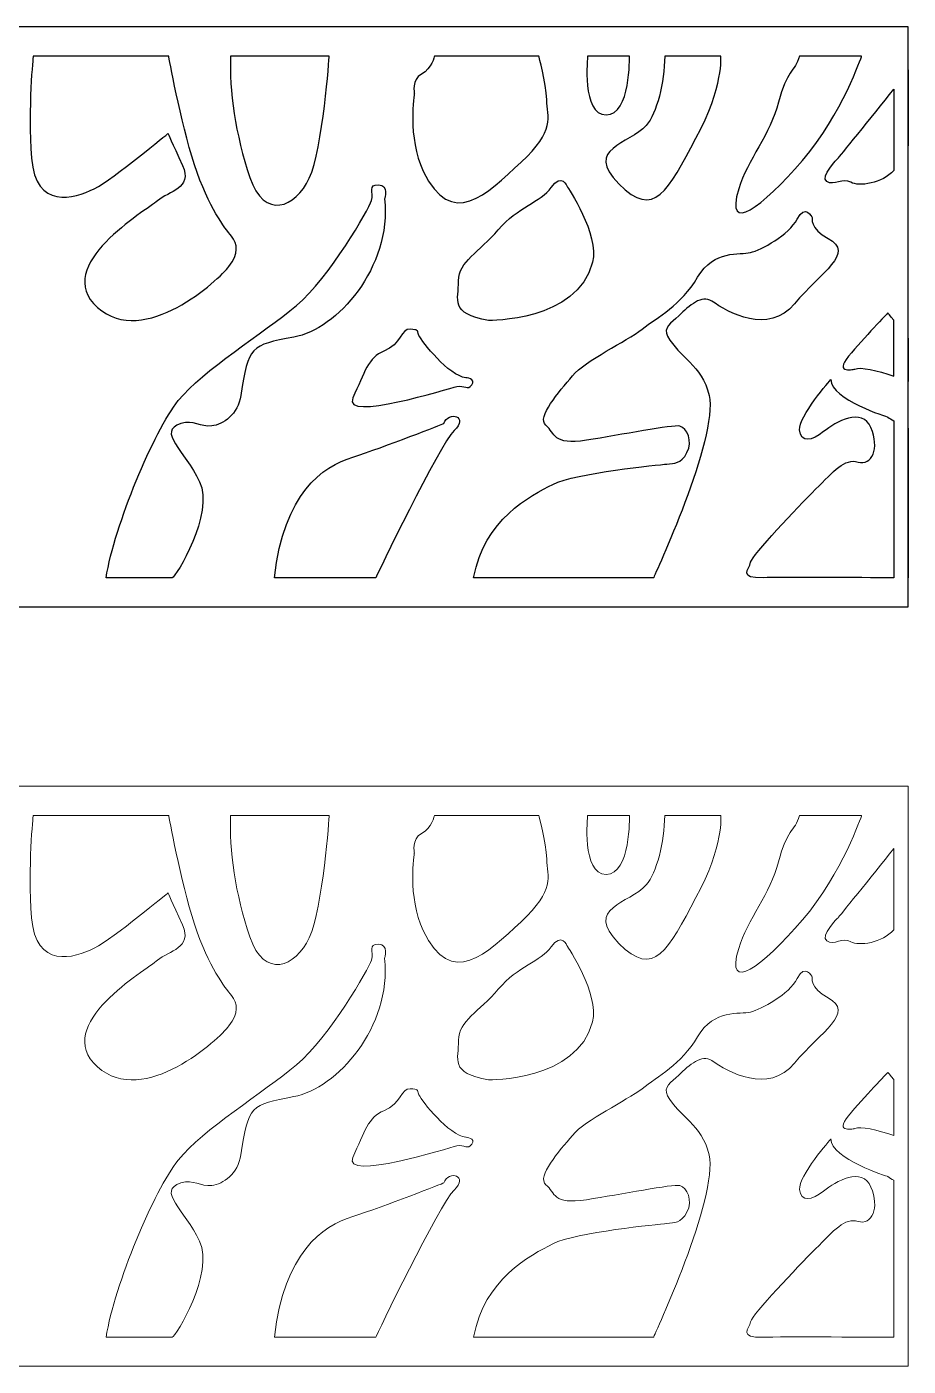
# Model space of a CAD drawing. Header units: centimetres. Extents: x -18.3 to 17.5, y 16.3 to 23.2.
# Drawn here: x 12.97 to 17.5, y 16.28 to 23.16 of the extents above; entities that cross this region are included whole.
import ezdxf

# ---------------------------------------------------------------- set-up
doc = ezdxf.new("R2010")
doc.units = ezdxf.units.CM
doc.header["$MEASUREMENT"] = 0
doc.layers.add('layer 1', color=7, linetype='Continuous')

msp = doc.modelspace()

# ---------------------------------------------------------------- linework, layer by layer
at = {"layer": 'layer 1', "color": 177}
for points, knots in [([(-18.25064, 23.15894), (-18.25064, 23.15894), (17.49734, 23.15894), (17.49734, 23.15894), (17.49734, 23.15894), (17.49734, 23.15894), (17.49734, 20.17994), (17.49734, 20.17994), (17.49734, 20.17994), (17.49734, 20.17994), (-18.25064, 20.17994), (-18.25064, 20.17994), (-18.25064, 20.17994), (-18.25064, 20.17994), (-18.25064, 23.15894), (-18.25064, 23.15894)], [0, 0, 0, 0, 0.2, 0.2, 0.2, 0.2, 0.4, 0.4, 0.4, 0.4, 0.6, 0.6, 0.6, 0.6, 1, 1, 1, 1]), ([(13.00529, 23.00815), (13.00529, 23.00815), (13.70145, 23.00815), (13.70145, 23.00815), (13.70145, 23.00815), (13.70145, 23.00815), (13.75912, 22.67717), (13.83327, 22.45073), (13.83327, 22.45073), (13.90742, 22.2243), (13.98981, 22.12549), (14.02276, 22.08432), (14.02276, 22.08432), (14.05571, 22.04315), (14.05983, 21.99375), (14.0104, 21.92788), (14.0104, 21.92788), (13.96097, 21.862), (13.57375, 21.50382), (13.33483, 21.71791), (13.33483, 21.71791), (13.09591, 21.93199), (13.58611, 22.21607), (13.64378, 22.26547), (13.64378, 22.26547), (13.70145, 22.31487), (13.82503, 22.32723), (13.77148, 22.44662), (13.77148, 22.44662), (13.71793, 22.56601), (13.69733, 22.6113), (13.69733, 22.6113), (13.69733, 22.6113), (13.69733, 22.6113), (13.42134, 22.38075), (13.31835, 22.32723), (13.31835, 22.32723), (13.21537, 22.2737), (13.01764, 22.22018), (12.99705, 22.48367), (12.99705, 22.48367), (12.97645, 22.74716), (13.00529, 23.00815), (13.00529, 23.00815)], [0, 0, 0, 0, 0.0833333, 0.0833333, 0.0833333, 0.0833333, 0.1666667, 0.1666667, 0.1666667, 0.1666667, 0.25, 0.25, 0.25, 0.25, 0.3333333, 0.3333333, 0.3333333, 0.3333333, 0.4166667, 0.4166667, 0.4166667, 0.4166667, 0.5, 0.5, 0.5, 0.5, 0.5833333, 0.5833333, 0.5833333, 0.5833333, 0.6666667, 0.6666667, 0.6666667, 0.6666667, 0.75, 0.75, 0.75, 0.75, 0.8333333, 0.8333333, 0.8333333, 0.8333333, 1, 1, 1, 1]), ([(14.01864, 23.00815), (14.01864, 23.00815), (14.52532, 23.00815), (14.52532, 23.00815), (14.52532, 23.00815), (14.52532, 23.00815), (14.49236, 22.53308), (14.42233, 22.38075), (14.42233, 22.38075), (14.35231, 22.22842), (14.19165, 22.16666), (14.1175, 22.38486), (14.1175, 22.38486), (14.04336, 22.60306), (14.0104, 22.83524), (14.01864, 23.00815)], [0, 0, 0, 0, 0.2, 0.2, 0.2, 0.2, 0.4, 0.4, 0.4, 0.4, 0.6, 0.6, 0.6, 0.6, 1, 1, 1, 1]), ([(15.06495, 23.00815), (15.06495, 23.00815), (15.60046, 23.00815), (15.60046, 23.00815), (15.60046, 23.00815), (15.60046, 23.00815), (15.63754, 22.87479), (15.64165, 22.78421), (15.64165, 22.78421), (15.64577, 22.69364), (15.68697, 22.62777), (15.50983, 22.46309), (15.50983, 22.46309), (15.3327, 22.29841), (15.15169, 22.11471), (15.00728, 22.4178), (15.00728, 22.4178), (14.92489, 22.59071), (14.96197, 22.81715), (14.96197, 22.81715), (14.96197, 22.81715), (14.96197, 22.81715), (14.94549, 22.88714), (14.99904, 22.91596), (14.99904, 22.91596), (15.05259, 22.94477), (15.06495, 23.00815), (15.06495, 23.00815)], [0, 0, 0, 0, 0.125, 0.125, 0.125, 0.125, 0.25, 0.25, 0.25, 0.25, 0.375, 0.375, 0.375, 0.375, 0.5, 0.5, 0.5, 0.5, 0.625, 0.625, 0.625, 0.625, 0.75, 0.75, 0.75, 0.75, 1, 1, 1, 1]), ([(15.85174, 23.00815), (15.85174, 23.00815), (16.06595, 23.00815), (16.06595, 23.00815), (16.06595, 23.00815), (16.06595, 23.00815), (16.07418, 22.70599), (15.94648, 22.70599), (15.94648, 22.70599), (15.81879, 22.70599), (15.85174, 23.00815), (15.85174, 23.00815)], [0, 0, 0, 0, 0.25, 0.25, 0.25, 0.25, 0.5, 0.5, 0.5, 0.5, 1, 1, 1, 1]), ([(16.24719, 23.00815), (16.24719, 23.00815), (16.53555, 23.00815), (16.53555, 23.00815), (16.53555, 23.00815), (16.53555, 23.00815), (16.55203, 22.8542), (16.40785, 22.5866), (16.40785, 22.5866), (16.26367, 22.31899), (16.19364, 22.16666), (16.01239, 22.35193), (16.01239, 22.35193), (15.83114, 22.53719), (16.06595, 22.55366), (16.15245, 22.65247), (16.15245, 22.65247), (16.20596, 22.71359), (16.24719, 22.87229), (16.24719, 23.00815)], [0, 0, 0, 0, 0.1666667, 0.1666667, 0.1666667, 0.1666667, 0.3333333, 0.3333333, 0.3333333, 0.3333333, 0.5, 0.5, 0.5, 0.5, 0.6666667, 0.6666667, 0.6666667, 0.6666667, 1, 1, 1, 1]), ([(16.93934, 23.00815), (16.93934, 23.00815), (17.25795, 23.00815), (17.25795, 23.00815), (17.25795, 23.00815), (17.25795, 23.00815), (17.16107, 22.71328), (16.95441, 22.47221), (16.95441, 22.47221), (16.74774, 22.23115), (16.55436, 22.08662), (16.62718, 22.32585), (16.62718, 22.32585), (16.67239, 22.47436), (16.79079, 22.60781), (16.8317, 22.77139), (16.8317, 22.77139), (16.8726, 22.93497), (16.91565, 22.92636), (16.93934, 23.00815)], [0, 0, 0, 0, 0.1666667, 0.1666667, 0.1666667, 0.1666667, 0.3333333, 0.3333333, 0.3333333, 0.3333333, 0.5, 0.5, 0.5, 0.5, 0.6666667, 0.6666667, 0.6666667, 0.6666667, 1, 1, 1, 1]), ([(17.49733, 22.54732), (17.49733, 22.54732), (17.49734, 22.54732), (17.49734, 22.54732), (17.49734, 22.54732), (17.49734, 22.54732), (17.49734, 22.93716), (17.49734, 22.93716), (17.49734, 22.93716), (17.49734, 22.93716), (17.49733, 22.93716), (17.49733, 22.93716), (17.49733, 22.93716), (17.49733, 22.93716), (17.49733, 22.54732), (17.49733, 22.54732)], [0, 0, 0, 0, 0.2, 0.2, 0.2, 0.2, 0.4, 0.4, 0.4, 0.4, 0.6, 0.6, 0.6, 0.6, 1, 1, 1, 1]), ([(17.13746, 22.48367), (17.13746, 22.48367), (17.04272, 22.38898), (17.07979, 22.36428), (17.07979, 22.36428), (17.11687, 22.33958), (17.16218, 22.38486), (17.20337, 22.36016), (17.20337, 22.36016), (17.24285, 22.33648), (17.36558, 22.35442), (17.42286, 22.42121), (17.42286, 22.42121), (17.42286, 22.42121), (17.42286, 22.83876), (17.42286, 22.83876), (17.42286, 22.83876), (17.31084, 22.69521), (17.13746, 22.48367), (17.13746, 22.48367)], [0, 0, 0, 0, 0.1666667, 0.1666667, 0.1666667, 0.1666667, 0.3333333, 0.3333333, 0.3333333, 0.3333333, 0.5, 0.5, 0.5, 0.5, 0.6666667, 0.6666667, 0.6666667, 0.6666667, 1, 1, 1, 1]), ([(15.34333, 21.65068), (15.34333, 21.65068), (15.79821, 21.6426), (15.87738, 21.94939), (15.87738, 21.94939), (15.91359, 22.08969), (15.74613, 22.33862), (15.74613, 22.33862), (15.74613, 22.33862), (15.74613, 22.33862), (15.71898, 22.41103), (15.66467, 22.33409), (15.66467, 22.33409), (15.61035, 22.25715), (15.49268, 22.23452), (15.39311, 22.11685), (15.39311, 22.11685), (15.29354, 21.99918), (15.18945, 21.95392), (15.18945, 21.85435), (15.18945, 21.85435), (15.18945, 21.75478), (15.13967, 21.68689), (15.34333, 21.65068)], [0, 0, 0, 0, 0.1428571, 0.1428571, 0.1428571, 0.1428571, 0.2857143, 0.2857143, 0.2857143, 0.2857143, 0.4285714, 0.4285714, 0.4285714, 0.4285714, 0.5714286, 0.5714286, 0.5714286, 0.5714286, 0.7142857, 0.7142857, 0.7142857, 0.7142857, 1, 1, 1, 1]), ([(13.3791, 20.32913), (13.3791, 20.32913), (13.70044, 20.32913), (13.71854, 20.32913), (13.71854, 20.32913), (13.73664, 20.32913), (13.93578, 20.65952), (13.85884, 20.82245), (13.85884, 20.82245), (13.7819, 20.98538), (13.63707, 21.08043), (13.7638, 21.12116), (13.7638, 21.12116), (13.82693, 21.14145), (13.86471, 21.102), (13.92208, 21.10863), (13.92208, 21.10863), (13.97987, 21.1153), (14.05708, 21.16832), (14.07156, 21.26598), (14.07156, 21.26598), (14.10902, 21.51864), (14.12134, 21.52396), (14.34311, 21.56469), (14.34311, 21.56469), (14.56488, 21.60543), (14.84548, 21.92224), (14.80928, 22.27526), (14.80928, 22.27526), (14.80928, 22.27526), (14.83191, 22.34767), (14.7776, 22.34767), (14.7776, 22.34767), (14.72329, 22.34767), (14.75497, 22.31146), (14.74139, 22.2662), (14.74139, 22.2662), (14.72781, 22.22095), (14.52867, 21.87245), (14.35669, 21.72762), (14.35669, 21.72762), (14.18471, 21.5828), (13.87695, 21.39724), (13.75022, 21.23883), (13.75022, 21.23883), (13.6235, 21.08043), (13.42436, 20.60068), (13.3791, 20.32913)], [0, 0, 0, 0, 0.0769231, 0.0769231, 0.0769231, 0.0769231, 0.1538462, 0.1538462, 0.1538462, 0.1538462, 0.2307692, 0.2307692, 0.2307692, 0.2307692, 0.3076923, 0.3076923, 0.3076923, 0.3076923, 0.3846154, 0.3846154, 0.3846154, 0.3846154, 0.4615385, 0.4615385, 0.4615385, 0.4615385, 0.5384615, 0.5384615, 0.5384615, 0.5384615, 0.6153846, 0.6153846, 0.6153846, 0.6153846, 0.6923077, 0.6923077, 0.6923077, 0.6923077, 0.7692308, 0.7692308, 0.7692308, 0.7692308, 0.8461538, 0.8461538, 0.8461538, 0.8461538, 1, 1, 1, 1]), ([(15.26639, 20.32913), (15.26639, 20.32913), (16.18967, 20.32913), (16.18967, 20.32913), (16.18967, 20.32913), (16.18967, 20.32913), (16.52487, 21.04693), (16.4748, 21.26598), (16.4748, 21.26598), (16.43859, 21.42439), (16.32092, 21.4606), (16.26208, 21.56922), (16.26208, 21.56922), (16.23741, 21.61476), (16.28073, 21.63713), (16.31941, 21.67496), (16.31941, 21.67496), (16.37299, 21.72733), (16.43844, 21.78442), (16.48838, 21.75025), (16.48838, 21.75025), (16.57437, 21.69142), (16.77803, 21.57374), (16.91381, 21.73668), (16.91381, 21.73668), (17.04959, 21.89961), (17.22816, 21.99702), (17.08579, 22.07159), (17.08579, 22.07159), (16.99075, 22.12137), (17.00433, 22.18021), (17.00433, 22.18021), (17.00433, 22.18021), (17.00433, 22.18021), (16.96812, 22.25263), (16.92739, 22.17116), (16.92739, 22.17116), (16.88665, 22.08969), (16.74182, 22.01275), (16.68752, 21.99918), (16.68752, 21.99918), (16.6332, 21.9856), (16.50195, 22.01728), (16.41596, 21.87245), (16.41596, 21.87245), (16.32997, 21.72762), (16.2123, 21.66879), (16.13083, 21.60543), (16.13083, 21.60543), (16.04937, 21.54206), (15.84118, 21.44702), (15.77329, 21.36556), (15.77329, 21.36556), (15.7054, 21.28409), (15.58773, 21.15284), (15.63751, 21.11211), (15.63751, 21.11211), (15.6873, 21.07137), (15.66919, 21.00801), (15.8457, 21.03517), (15.8457, 21.03517), (16.02221, 21.06232), (16.28924, 21.11663), (16.32545, 21.10758), (16.32545, 21.10758), (16.36165, 21.09853), (16.39333, 21.03064), (16.36165, 20.9718), (16.36165, 20.9718), (16.32997, 20.91297), (16.29829, 20.91749), (16.25756, 20.91297), (16.25756, 20.91297), (16.21682, 20.90844), (15.79139, 20.86771), (15.67372, 20.80887), (15.67372, 20.80887), (15.55605, 20.75004), (15.3207, 20.62784), (15.26639, 20.32913)], [0, 0, 0, 0, 0.047619, 0.047619, 0.047619, 0.047619, 0.0952381, 0.0952381, 0.0952381, 0.0952381, 0.1428571, 0.1428571, 0.1428571, 0.1428571, 0.1904762, 0.1904762, 0.1904762, 0.1904762, 0.2380952, 0.2380952, 0.2380952, 0.2380952, 0.2857143, 0.2857143, 0.2857143, 0.2857143, 0.3333333, 0.3333333, 0.3333333, 0.3333333, 0.3809524, 0.3809524, 0.3809524, 0.3809524, 0.4285714, 0.4285714, 0.4285714, 0.4285714, 0.4761905, 0.4761905, 0.4761905, 0.4761905, 0.5238095, 0.5238095, 0.5238095, 0.5238095, 0.5714286, 0.5714286, 0.5714286, 0.5714286, 0.6190476, 0.6190476, 0.6190476, 0.6190476, 0.6666667, 0.6666667, 0.6666667, 0.6666667, 0.7142857, 0.7142857, 0.7142857, 0.7142857, 0.7619048, 0.7619048, 0.7619048, 0.7619048, 0.8095238, 0.8095238, 0.8095238, 0.8095238, 0.8571429, 0.8571429, 0.8571429, 0.8571429, 0.9047619, 0.9047619, 0.9047619, 0.9047619, 1, 1, 1, 1]), ([(17.39289, 21.68909), (17.39289, 21.68909), (17.40458, 21.67501), (17.42286, 21.65255), (17.42286, 21.65255), (17.42286, 21.65255), (17.42286, 21.3653), (17.42286, 21.3653), (17.42286, 21.3653), (17.34111, 21.39306), (17.25063, 21.41422), (17.22397, 21.4009), (17.22397, 21.4009), (17.22397, 21.4009), (17.11275, 21.37208), (17.19101, 21.46677), (17.19101, 21.46677), (17.26928, 21.56146), (17.39289, 21.68909), (17.39289, 21.68909)], [0, 0, 0, 0, 0.1666667, 0.1666667, 0.1666667, 0.1666667, 0.3333333, 0.3333333, 0.3333333, 0.3333333, 0.5, 0.5, 0.5, 0.5, 0.6666667, 0.6666667, 0.6666667, 0.6666667, 1, 1, 1, 1]), ([(15.22566, 21.3565), (15.22566, 21.3565), (15.27996, 21.35198), (15.25734, 21.3203), (15.25734, 21.3203), (15.23471, 21.28862), (15.22113, 21.3203), (15.1804, 21.31124), (15.1804, 21.31124), (15.13967, 21.30219), (14.59065, 21.12817), (14.64635, 21.25241), (14.64635, 21.25241), (14.70518, 21.38366), (14.72727, 21.46128), (14.80475, 21.49228), (14.80475, 21.49228), (14.89527, 21.52849), (14.89527, 21.60995), (14.94053, 21.60543), (14.94053, 21.60543), (14.98578, 21.6009), (14.97221, 21.60543), (14.98578, 21.57374), (14.98578, 21.57374), (14.99936, 21.54206), (15.13967, 21.36556), (15.22566, 21.3565)], [0, 0, 0, 0, 0.125, 0.125, 0.125, 0.125, 0.25, 0.25, 0.25, 0.25, 0.375, 0.375, 0.375, 0.375, 0.5, 0.5, 0.5, 0.5, 0.625, 0.625, 0.625, 0.625, 0.75, 0.75, 0.75, 0.75, 1, 1, 1, 1]), ([(17.49733, 21.55927), (17.49733, 21.55927), (17.49734, 21.55926), (17.49734, 21.55926), (17.49734, 21.55926), (17.49734, 21.55926), (17.49734, 21.33711), (17.49734, 21.33711), (17.49734, 21.33711), (17.49734, 21.33711), (17.49733, 21.33711), (17.49733, 21.33711), (17.49733, 21.33711), (17.49733, 21.33711), (17.49733, 21.55927), (17.49733, 21.55927)], [0, 0, 0, 0, 0.2, 0.2, 0.2, 0.2, 0.4, 0.4, 0.4, 0.4, 0.6, 0.6, 0.6, 0.6, 1, 1, 1, 1]), ([(17.39289, 20.32913), (17.39289, 20.32913), (17.42286, 20.32913), (17.42286, 20.32913), (17.42286, 20.32913), (17.42286, 20.32913), (17.42286, 21.13478), (17.42286, 21.13478), (17.42286, 21.13478), (17.41182, 21.14116), (17.40178, 21.14767), (17.39289, 21.1545), (17.39289, 21.1545), (17.39289, 21.1545), (17.10039, 21.24446), (17.10039, 21.34738), (17.10039, 21.34738), (17.10039, 21.34738), (16.9315, 21.15388), (16.93974, 21.08801), (16.93974, 21.08801), (16.94797, 21.02214), (17.00152, 21.03037), (17.06331, 21.07978), (17.06331, 21.07978), (17.12511, 21.12918), (17.26104, 21.2074), (17.30635, 21.10036), (17.30635, 21.10036), (17.35167, 20.99332), (17.31047, 20.90275), (17.24045, 20.92333), (17.24045, 20.92333), (17.17042, 20.94391), (17.11687, 20.87804), (17.02212, 20.78335), (17.02212, 20.78335), (16.92738, 20.68866), (16.69669, 20.44576), (16.68846, 20.40871), (16.68846, 20.40871), (16.68022, 20.37165), (16.62255, 20.32501), (16.75436, 20.32913), (16.75436, 20.32913), (16.82893, 20.33146), (17.39289, 20.32913), (17.39289, 20.32913)], [0, 0, 0, 0, 0.0769231, 0.0769231, 0.0769231, 0.0769231, 0.1538462, 0.1538462, 0.1538462, 0.1538462, 0.2307692, 0.2307692, 0.2307692, 0.2307692, 0.3076923, 0.3076923, 0.3076923, 0.3076923, 0.3846154, 0.3846154, 0.3846154, 0.3846154, 0.4615385, 0.4615385, 0.4615385, 0.4615385, 0.5384615, 0.5384615, 0.5384615, 0.5384615, 0.6153846, 0.6153846, 0.6153846, 0.6153846, 0.6923077, 0.6923077, 0.6923077, 0.6923077, 0.7692308, 0.7692308, 0.7692308, 0.7692308, 0.8461538, 0.8461538, 0.8461538, 0.8461538, 1, 1, 1, 1]), ([(14.24354, 20.32913), (14.24354, 20.32913), (14.76402, 20.32913), (14.76402, 20.32913), (14.76402, 20.32913), (14.76402, 20.32913), (15.08988, 21.01253), (15.16682, 21.08495), (15.16682, 21.08495), (15.24376, 21.15736), (15.13967, 21.18905), (15.11251, 21.12116), (15.11251, 21.12116), (15.11251, 21.12116), (14.80475, 20.99896), (14.64635, 20.94917), (14.64635, 20.94917), (14.48794, 20.89939), (14.29333, 20.76361), (14.24354, 20.32913)], [0, 0, 0, 0, 0.1666667, 0.1666667, 0.1666667, 0.1666667, 0.3333333, 0.3333333, 0.3333333, 0.3333333, 0.5, 0.5, 0.5, 0.5, 0.6666667, 0.6666667, 0.6666667, 0.6666667, 1, 1, 1, 1]), ([(17.49733, 20.32913), (17.49733, 20.32913), (17.49734, 20.32913), (17.49734, 20.32913), (17.49734, 20.32913), (17.49734, 20.32913), (17.49734, 21.09758), (17.49734, 21.09758), (17.49734, 21.09758), (17.49734, 21.09758), (17.49733, 21.09758), (17.49733, 21.09758), (17.49733, 21.09758), (17.49733, 21.09758), (17.49733, 20.32913), (17.49733, 20.32913)], [0, 0, 0, 0, 0.2, 0.2, 0.2, 0.2, 0.4, 0.4, 0.4, 0.4, 0.6, 0.6, 0.6, 0.6, 1, 1, 1, 1])]:
    msp.add_open_spline(points, degree=3, knots=knots, dxfattribs=at)
at = {"layer": 'layer 1', "color": 242, "lineweight": 9}
for points, knots in [([(-18.25064, 19.25835), (-18.25064, 19.25835), (17.49734, 19.25835), (17.49734, 19.25835), (17.49734, 19.25835), (17.49734, 19.25835), (17.49734, 16.27935), (17.49734, 16.27935), (17.49734, 16.27935), (17.49734, 16.27935), (-18.25064, 16.27935), (-18.25064, 16.27935), (-18.25064, 16.27935), (-18.25064, 16.27935), (-18.25064, 19.25835), (-18.25064, 19.25835)], [0, 0, 0, 0, 0.2, 0.2, 0.2, 0.2, 0.4, 0.4, 0.4, 0.4, 0.6, 0.6, 0.6, 0.6, 1, 1, 1, 1]), ([(13.00529, 19.10756), (13.00529, 19.10756), (13.70145, 19.10756), (13.70145, 19.10756), (13.70145, 19.10756), (13.70145, 19.10756), (13.75912, 18.77658), (13.83327, 18.55014), (13.83327, 18.55014), (13.90742, 18.32371), (13.98981, 18.2249), (14.02276, 18.18373), (14.02276, 18.18373), (14.05571, 18.14256), (14.05983, 18.09316), (14.0104, 18.02729), (14.0104, 18.02729), (13.96097, 17.96141), (13.57375, 17.60323), (13.33483, 17.81732), (13.33483, 17.81732), (13.09591, 18.0314), (13.58611, 18.31548), (13.64378, 18.36488), (13.64378, 18.36488), (13.70145, 18.41428), (13.82503, 18.42664), (13.77148, 18.54603), (13.77148, 18.54603), (13.71793, 18.66542), (13.69733, 18.71071), (13.69733, 18.71071), (13.69733, 18.71071), (13.69733, 18.71071), (13.42134, 18.48016), (13.31835, 18.42664), (13.31835, 18.42664), (13.21537, 18.37311), (13.01764, 18.31959), (12.99705, 18.58308), (12.99705, 18.58308), (12.97645, 18.84657), (13.00529, 19.10756), (13.00529, 19.10756)], [0, 0, 0, 0, 0.0833333, 0.0833333, 0.0833333, 0.0833333, 0.1666667, 0.1666667, 0.1666667, 0.1666667, 0.25, 0.25, 0.25, 0.25, 0.3333333, 0.3333333, 0.3333333, 0.3333333, 0.4166667, 0.4166667, 0.4166667, 0.4166667, 0.5, 0.5, 0.5, 0.5, 0.5833333, 0.5833333, 0.5833333, 0.5833333, 0.6666667, 0.6666667, 0.6666667, 0.6666667, 0.75, 0.75, 0.75, 0.75, 0.8333333, 0.8333333, 0.8333333, 0.8333333, 1, 1, 1, 1]), ([(14.01864, 19.10756), (14.01864, 19.10756), (14.52532, 19.10756), (14.52532, 19.10756), (14.52532, 19.10756), (14.52532, 19.10756), (14.49236, 18.63249), (14.42233, 18.48016), (14.42233, 18.48016), (14.35231, 18.32783), (14.19165, 18.26607), (14.1175, 18.48427), (14.1175, 18.48427), (14.04336, 18.70247), (14.0104, 18.93465), (14.01864, 19.10756)], [0, 0, 0, 0, 0.2, 0.2, 0.2, 0.2, 0.4, 0.4, 0.4, 0.4, 0.6, 0.6, 0.6, 0.6, 1, 1, 1, 1]), ([(15.06495, 19.10756), (15.06495, 19.10756), (15.60046, 19.10756), (15.60046, 19.10756), (15.60046, 19.10756), (15.60046, 19.10756), (15.63754, 18.9742), (15.64165, 18.88362), (15.64165, 18.88362), (15.64577, 18.79305), (15.68697, 18.72718), (15.50983, 18.5625), (15.50983, 18.5625), (15.3327, 18.39782), (15.15169, 18.21412), (15.00728, 18.51721), (15.00728, 18.51721), (14.92489, 18.69012), (14.96197, 18.91656), (14.96197, 18.91656), (14.96197, 18.91656), (14.96197, 18.91656), (14.94549, 18.98655), (14.99904, 19.01537), (14.99904, 19.01537), (15.05259, 19.04418), (15.06495, 19.10756), (15.06495, 19.10756)], [0, 0, 0, 0, 0.125, 0.125, 0.125, 0.125, 0.25, 0.25, 0.25, 0.25, 0.375, 0.375, 0.375, 0.375, 0.5, 0.5, 0.5, 0.5, 0.625, 0.625, 0.625, 0.625, 0.75, 0.75, 0.75, 0.75, 1, 1, 1, 1]), ([(15.85174, 19.10756), (15.85174, 19.10756), (16.06595, 19.10756), (16.06595, 19.10756), (16.06595, 19.10756), (16.06595, 19.10756), (16.07418, 18.8054), (15.94648, 18.8054), (15.94648, 18.8054), (15.81879, 18.8054), (15.85174, 19.10756), (15.85174, 19.10756)], [0, 0, 0, 0, 0.25, 0.25, 0.25, 0.25, 0.5, 0.5, 0.5, 0.5, 1, 1, 1, 1]), ([(16.24719, 19.10756), (16.24719, 19.10756), (16.53555, 19.10756), (16.53555, 19.10756), (16.53555, 19.10756), (16.53555, 19.10756), (16.55203, 18.95361), (16.40785, 18.68601), (16.40785, 18.68601), (16.26367, 18.4184), (16.19364, 18.26607), (16.01239, 18.45134), (16.01239, 18.45134), (15.83114, 18.6366), (16.06595, 18.65307), (16.15245, 18.75188), (16.15245, 18.75188), (16.20596, 18.813), (16.24719, 18.9717), (16.24719, 19.10756)], [0, 0, 0, 0, 0.1666667, 0.1666667, 0.1666667, 0.1666667, 0.3333333, 0.3333333, 0.3333333, 0.3333333, 0.5, 0.5, 0.5, 0.5, 0.6666667, 0.6666667, 0.6666667, 0.6666667, 1, 1, 1, 1]), ([(16.93934, 19.10756), (16.93934, 19.10756), (17.25795, 19.10756), (17.25795, 19.10756), (17.25795, 19.10756), (17.25795, 19.10756), (17.16107, 18.81269), (16.95441, 18.57162), (16.95441, 18.57162), (16.74774, 18.33056), (16.55436, 18.18603), (16.62718, 18.42526), (16.62718, 18.42526), (16.67239, 18.57377), (16.79079, 18.70722), (16.8317, 18.8708), (16.8317, 18.8708), (16.8726, 19.03438), (16.91565, 19.02577), (16.93934, 19.10756)], [0, 0, 0, 0, 0.1666667, 0.1666667, 0.1666667, 0.1666667, 0.3333333, 0.3333333, 0.3333333, 0.3333333, 0.5, 0.5, 0.5, 0.5, 0.6666667, 0.6666667, 0.6666667, 0.6666667, 1, 1, 1, 1]), ([(17.49733, 18.64673), (17.49733, 18.64673), (17.49734, 18.64673), (17.49734, 18.64673), (17.49734, 18.64673), (17.49734, 18.64673), (17.49734, 19.03657), (17.49734, 19.03657), (17.49734, 19.03657), (17.49734, 19.03657), (17.49733, 19.03657), (17.49733, 19.03657), (17.49733, 19.03657), (17.49733, 19.03657), (17.49733, 18.64673), (17.49733, 18.64673)], [0, 0, 0, 0, 0.2, 0.2, 0.2, 0.2, 0.4, 0.4, 0.4, 0.4, 0.6, 0.6, 0.6, 0.6, 1, 1, 1, 1]), ([(17.13746, 18.58308), (17.13746, 18.58308), (17.04272, 18.48839), (17.07979, 18.46369), (17.07979, 18.46369), (17.11687, 18.43899), (17.16218, 18.48427), (17.20337, 18.45957), (17.20337, 18.45957), (17.24285, 18.43589), (17.36558, 18.45383), (17.42286, 18.52062), (17.42286, 18.52062), (17.42286, 18.52062), (17.42286, 18.93817), (17.42286, 18.93817), (17.42286, 18.93817), (17.31084, 18.79462), (17.13746, 18.58308), (17.13746, 18.58308)], [0, 0, 0, 0, 0.1666667, 0.1666667, 0.1666667, 0.1666667, 0.3333333, 0.3333333, 0.3333333, 0.3333333, 0.5, 0.5, 0.5, 0.5, 0.6666667, 0.6666667, 0.6666667, 0.6666667, 1, 1, 1, 1]), ([(15.34333, 17.75009), (15.34333, 17.75009), (15.79821, 17.74201), (15.87738, 18.0488), (15.87738, 18.0488), (15.91359, 18.1891), (15.74613, 18.43803), (15.74613, 18.43803), (15.74613, 18.43803), (15.74613, 18.43803), (15.71898, 18.51044), (15.66467, 18.4335), (15.66467, 18.4335), (15.61035, 18.35656), (15.49268, 18.33393), (15.39311, 18.21626), (15.39311, 18.21626), (15.29354, 18.09859), (15.18945, 18.05333), (15.18945, 17.95376), (15.18945, 17.95376), (15.18945, 17.85419), (15.13967, 17.7863), (15.34333, 17.75009)], [0, 0, 0, 0, 0.1428571, 0.1428571, 0.1428571, 0.1428571, 0.2857143, 0.2857143, 0.2857143, 0.2857143, 0.4285714, 0.4285714, 0.4285714, 0.4285714, 0.5714286, 0.5714286, 0.5714286, 0.5714286, 0.7142857, 0.7142857, 0.7142857, 0.7142857, 1, 1, 1, 1]), ([(13.3791, 16.42854), (13.3791, 16.42854), (13.70044, 16.42854), (13.71854, 16.42854), (13.71854, 16.42854), (13.73664, 16.42854), (13.93578, 16.75893), (13.85884, 16.92186), (13.85884, 16.92186), (13.7819, 17.08479), (13.63707, 17.17984), (13.7638, 17.22057), (13.7638, 17.22057), (13.82693, 17.24086), (13.86471, 17.20141), (13.92208, 17.20804), (13.92208, 17.20804), (13.97987, 17.21471), (14.05708, 17.26773), (14.07156, 17.36539), (14.07156, 17.36539), (14.10902, 17.61805), (14.12134, 17.62337), (14.34311, 17.6641), (14.34311, 17.6641), (14.56488, 17.70484), (14.84548, 18.02165), (14.80928, 18.37467), (14.80928, 18.37467), (14.80928, 18.37467), (14.83191, 18.44708), (14.7776, 18.44708), (14.7776, 18.44708), (14.72329, 18.44708), (14.75497, 18.41087), (14.74139, 18.36561), (14.74139, 18.36561), (14.72781, 18.32036), (14.52867, 17.97186), (14.35669, 17.82703), (14.35669, 17.82703), (14.18471, 17.68221), (13.87695, 17.49665), (13.75022, 17.33824), (13.75022, 17.33824), (13.6235, 17.17984), (13.42436, 16.70009), (13.3791, 16.42854)], [0, 0, 0, 0, 0.0769231, 0.0769231, 0.0769231, 0.0769231, 0.1538462, 0.1538462, 0.1538462, 0.1538462, 0.2307692, 0.2307692, 0.2307692, 0.2307692, 0.3076923, 0.3076923, 0.3076923, 0.3076923, 0.3846154, 0.3846154, 0.3846154, 0.3846154, 0.4615385, 0.4615385, 0.4615385, 0.4615385, 0.5384615, 0.5384615, 0.5384615, 0.5384615, 0.6153846, 0.6153846, 0.6153846, 0.6153846, 0.6923077, 0.6923077, 0.6923077, 0.6923077, 0.7692308, 0.7692308, 0.7692308, 0.7692308, 0.8461538, 0.8461538, 0.8461538, 0.8461538, 1, 1, 1, 1]), ([(15.26639, 16.42854), (15.26639, 16.42854), (16.18967, 16.42854), (16.18967, 16.42854), (16.18967, 16.42854), (16.18967, 16.42854), (16.52487, 17.14634), (16.4748, 17.36539), (16.4748, 17.36539), (16.43859, 17.5238), (16.32092, 17.56001), (16.26208, 17.66863), (16.26208, 17.66863), (16.23741, 17.71417), (16.28073, 17.73654), (16.31941, 17.77437), (16.31941, 17.77437), (16.37299, 17.82674), (16.43844, 17.88383), (16.48838, 17.84966), (16.48838, 17.84966), (16.57437, 17.79083), (16.77803, 17.67315), (16.91381, 17.83609), (16.91381, 17.83609), (17.04959, 17.99902), (17.22816, 18.09643), (17.08579, 18.171), (17.08579, 18.171), (16.99075, 18.22078), (17.00433, 18.27962), (17.00433, 18.27962), (17.00433, 18.27962), (17.00433, 18.27962), (16.96812, 18.35204), (16.92739, 18.27057), (16.92739, 18.27057), (16.88665, 18.1891), (16.74182, 18.11216), (16.68752, 18.09859), (16.68752, 18.09859), (16.6332, 18.08501), (16.50195, 18.11669), (16.41596, 17.97186), (16.41596, 17.97186), (16.32997, 17.82703), (16.2123, 17.7682), (16.13083, 17.70484), (16.13083, 17.70484), (16.04937, 17.64147), (15.84118, 17.54643), (15.77329, 17.46497), (15.77329, 17.46497), (15.7054, 17.3835), (15.58773, 17.25225), (15.63751, 17.21152), (15.63751, 17.21152), (15.6873, 17.17078), (15.66919, 17.10742), (15.8457, 17.13458), (15.8457, 17.13458), (16.02221, 17.16173), (16.28924, 17.21604), (16.32545, 17.20699), (16.32545, 17.20699), (16.36165, 17.19794), (16.39333, 17.13005), (16.36165, 17.07121), (16.36165, 17.07121), (16.32997, 17.01238), (16.29829, 17.0169), (16.25756, 17.01238), (16.25756, 17.01238), (16.21682, 17.00785), (15.79139, 16.96712), (15.67372, 16.90828), (15.67372, 16.90828), (15.55605, 16.84945), (15.3207, 16.72725), (15.26639, 16.42854)], [0, 0, 0, 0, 0.047619, 0.047619, 0.047619, 0.047619, 0.0952381, 0.0952381, 0.0952381, 0.0952381, 0.1428571, 0.1428571, 0.1428571, 0.1428571, 0.1904762, 0.1904762, 0.1904762, 0.1904762, 0.2380952, 0.2380952, 0.2380952, 0.2380952, 0.2857143, 0.2857143, 0.2857143, 0.2857143, 0.3333333, 0.3333333, 0.3333333, 0.3333333, 0.3809524, 0.3809524, 0.3809524, 0.3809524, 0.4285714, 0.4285714, 0.4285714, 0.4285714, 0.4761905, 0.4761905, 0.4761905, 0.4761905, 0.5238095, 0.5238095, 0.5238095, 0.5238095, 0.5714286, 0.5714286, 0.5714286, 0.5714286, 0.6190476, 0.6190476, 0.6190476, 0.6190476, 0.6666667, 0.6666667, 0.6666667, 0.6666667, 0.7142857, 0.7142857, 0.7142857, 0.7142857, 0.7619048, 0.7619048, 0.7619048, 0.7619048, 0.8095238, 0.8095238, 0.8095238, 0.8095238, 0.8571429, 0.8571429, 0.8571429, 0.8571429, 0.9047619, 0.9047619, 0.9047619, 0.9047619, 1, 1, 1, 1]), ([(17.39289, 17.7885), (17.39289, 17.7885), (17.40458, 17.77442), (17.42286, 17.75196), (17.42286, 17.75196), (17.42286, 17.75196), (17.42286, 17.46471), (17.42286, 17.46471), (17.42286, 17.46471), (17.34111, 17.49247), (17.25063, 17.51363), (17.22397, 17.50031), (17.22397, 17.50031), (17.22397, 17.50031), (17.11275, 17.47149), (17.19101, 17.56618), (17.19101, 17.56618), (17.26928, 17.66087), (17.39289, 17.7885), (17.39289, 17.7885)], [0, 0, 0, 0, 0.1666667, 0.1666667, 0.1666667, 0.1666667, 0.3333333, 0.3333333, 0.3333333, 0.3333333, 0.5, 0.5, 0.5, 0.5, 0.6666667, 0.6666667, 0.6666667, 0.6666667, 1, 1, 1, 1]), ([(15.22566, 17.45591), (15.22566, 17.45591), (15.27996, 17.45139), (15.25734, 17.41971), (15.25734, 17.41971), (15.23471, 17.38803), (15.22113, 17.41971), (15.1804, 17.41065), (15.1804, 17.41065), (15.13967, 17.4016), (14.59065, 17.22758), (14.64635, 17.35182), (14.64635, 17.35182), (14.70518, 17.48307), (14.72727, 17.56069), (14.80475, 17.59169), (14.80475, 17.59169), (14.89527, 17.6279), (14.89527, 17.70936), (14.94053, 17.70484), (14.94053, 17.70484), (14.98578, 17.70031), (14.97221, 17.70484), (14.98578, 17.67315), (14.98578, 17.67315), (14.99936, 17.64147), (15.13967, 17.46497), (15.22566, 17.45591)], [0, 0, 0, 0, 0.125, 0.125, 0.125, 0.125, 0.25, 0.25, 0.25, 0.25, 0.375, 0.375, 0.375, 0.375, 0.5, 0.5, 0.5, 0.5, 0.625, 0.625, 0.625, 0.625, 0.75, 0.75, 0.75, 0.75, 1, 1, 1, 1]), ([(17.49733, 17.65868), (17.49733, 17.65868), (17.49734, 17.65867), (17.49734, 17.65867), (17.49734, 17.65867), (17.49734, 17.65867), (17.49734, 17.43652), (17.49734, 17.43652), (17.49734, 17.43652), (17.49734, 17.43652), (17.49733, 17.43652), (17.49733, 17.43652), (17.49733, 17.43652), (17.49733, 17.43652), (17.49733, 17.65868), (17.49733, 17.65868)], [0, 0, 0, 0, 0.2, 0.2, 0.2, 0.2, 0.4, 0.4, 0.4, 0.4, 0.6, 0.6, 0.6, 0.6, 1, 1, 1, 1]), ([(17.39289, 16.42854), (17.39289, 16.42854), (17.42286, 16.42854), (17.42286, 16.42854), (17.42286, 16.42854), (17.42286, 16.42854), (17.42286, 17.23419), (17.42286, 17.23419), (17.42286, 17.23419), (17.41182, 17.24057), (17.40178, 17.24708), (17.39289, 17.25391), (17.39289, 17.25391), (17.39289, 17.25391), (17.10039, 17.34387), (17.10039, 17.44679), (17.10039, 17.44679), (17.10039, 17.44679), (16.9315, 17.25329), (16.93974, 17.18742), (16.93974, 17.18742), (16.94797, 17.12155), (17.00152, 17.12978), (17.06331, 17.17919), (17.06331, 17.17919), (17.12511, 17.22859), (17.26104, 17.30681), (17.30635, 17.19977), (17.30635, 17.19977), (17.35167, 17.09273), (17.31047, 17.00216), (17.24045, 17.02274), (17.24045, 17.02274), (17.17042, 17.04332), (17.11687, 16.97745), (17.02212, 16.88276), (17.02212, 16.88276), (16.92738, 16.78807), (16.69669, 16.54517), (16.68846, 16.50812), (16.68846, 16.50812), (16.68022, 16.47106), (16.62255, 16.42442), (16.75436, 16.42854), (16.75436, 16.42854), (16.82893, 16.43087), (17.39289, 16.42854), (17.39289, 16.42854)], [0, 0, 0, 0, 0.0769231, 0.0769231, 0.0769231, 0.0769231, 0.1538462, 0.1538462, 0.1538462, 0.1538462, 0.2307692, 0.2307692, 0.2307692, 0.2307692, 0.3076923, 0.3076923, 0.3076923, 0.3076923, 0.3846154, 0.3846154, 0.3846154, 0.3846154, 0.4615385, 0.4615385, 0.4615385, 0.4615385, 0.5384615, 0.5384615, 0.5384615, 0.5384615, 0.6153846, 0.6153846, 0.6153846, 0.6153846, 0.6923077, 0.6923077, 0.6923077, 0.6923077, 0.7692308, 0.7692308, 0.7692308, 0.7692308, 0.8461538, 0.8461538, 0.8461538, 0.8461538, 1, 1, 1, 1]), ([(14.24354, 16.42854), (14.24354, 16.42854), (14.76402, 16.42854), (14.76402, 16.42854), (14.76402, 16.42854), (14.76402, 16.42854), (15.08988, 17.11194), (15.16682, 17.18436), (15.16682, 17.18436), (15.24376, 17.25677), (15.13967, 17.28846), (15.11251, 17.22057), (15.11251, 17.22057), (15.11251, 17.22057), (14.80475, 17.09837), (14.64635, 17.04858), (14.64635, 17.04858), (14.48794, 16.9988), (14.29333, 16.86302), (14.24354, 16.42854)], [0, 0, 0, 0, 0.1666667, 0.1666667, 0.1666667, 0.1666667, 0.3333333, 0.3333333, 0.3333333, 0.3333333, 0.5, 0.5, 0.5, 0.5, 0.6666667, 0.6666667, 0.6666667, 0.6666667, 1, 1, 1, 1]), ([(17.49733, 16.42854), (17.49733, 16.42854), (17.49734, 16.42854), (17.49734, 16.42854), (17.49734, 16.42854), (17.49734, 16.42854), (17.49734, 17.19699), (17.49734, 17.19699), (17.49734, 17.19699), (17.49734, 17.19699), (17.49733, 17.19699), (17.49733, 17.19699), (17.49733, 17.19699), (17.49733, 17.19699), (17.49733, 16.42854), (17.49733, 16.42854)], [0, 0, 0, 0, 0.2, 0.2, 0.2, 0.2, 0.4, 0.4, 0.4, 0.4, 0.6, 0.6, 0.6, 0.6, 1, 1, 1, 1])]:
    msp.add_open_spline(points, degree=3, knots=knots, dxfattribs=at)

doc.saveas('drawing.dxf')
